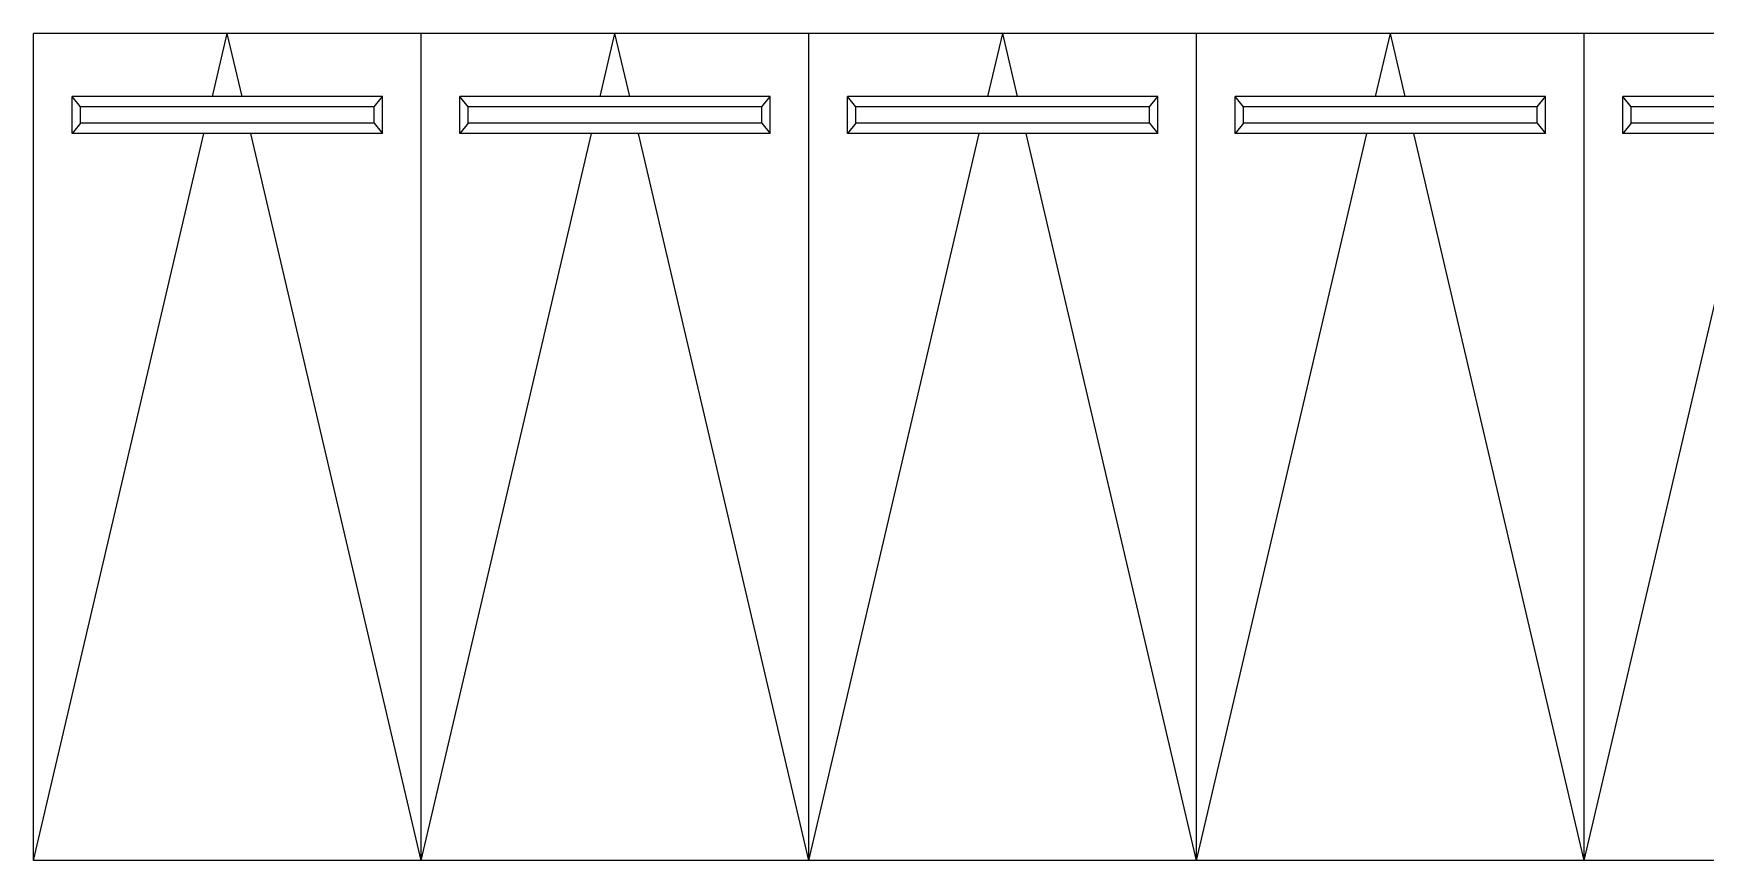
# Model space of a CAD drawing. Extents: x -210816 to 22943, y 10566 to 41486.
# Drawn here: x 18236.6 to 18674.7, y 14425.5 to 14642 of the extents above; entities that cross this region are included whole.
import ezdxf

# ---------------------------------------------------------------- set-up
doc = ezdxf.new("R2010")
doc.units = 0
doc.header["$MEASUREMENT"] = 0
doc.layers.get('0').update_dxf_attribs({"linetype": 'CONTINUOUS'})

# ---------------------------------------------------------------- blocks, each defined once
blk = doc.blocks.new('A$C28643')
for p, q in [((0, 0), (0, 216.53)), ((101.57, 216.53), (0, 216.53)), ((46.92, 200.03), (50.79, 216.53)), ((54.66, 200.03), (50.79, 216.53)), ((101.57, 0), (101.57, 216.53)), ((91.46, 200.03), (10.11, 200.03)), ((10.11, 190.33), (10.11, 200.03)), ((12.33, 197.32), (10.11, 200.03)), ((12.33, 193.03), (12.33, 197.32)), ((89.25, 197.32), (12.33, 197.32)), ((89.25, 197.32), (91.46, 200.03)), ((89.25, 193.03), (89.25, 197.32)), ((91.46, 190.33), (91.46, 200.03)), ((12.33, 193.03), (10.11, 190.33)), ((89.25, 193.03), (12.33, 193.03)), ((89.25, 193.03), (91.46, 190.33)), ((0, 0), (44.64, 190.33)), ((91.46, 190.33), (10.11, 190.33)), ((101.57, 0), (56.93, 190.33)), ((101.57, 0), (0, 0))]:
    blk.add_line(p, q)
blk = doc.blocks.new('A$C15943')
for p in [(0, 0), (101.57, 0), (203.15, 0), (304.72, 0), (406.3, 0)]:
    blk.add_blockref('A$C28643', p)

msp = doc.modelspace()

# ---------------------------------------------------------------- block references
msp.add_blockref('A$C15943', (18236.65, 14425.46))

doc.saveas('drawing.dxf')
